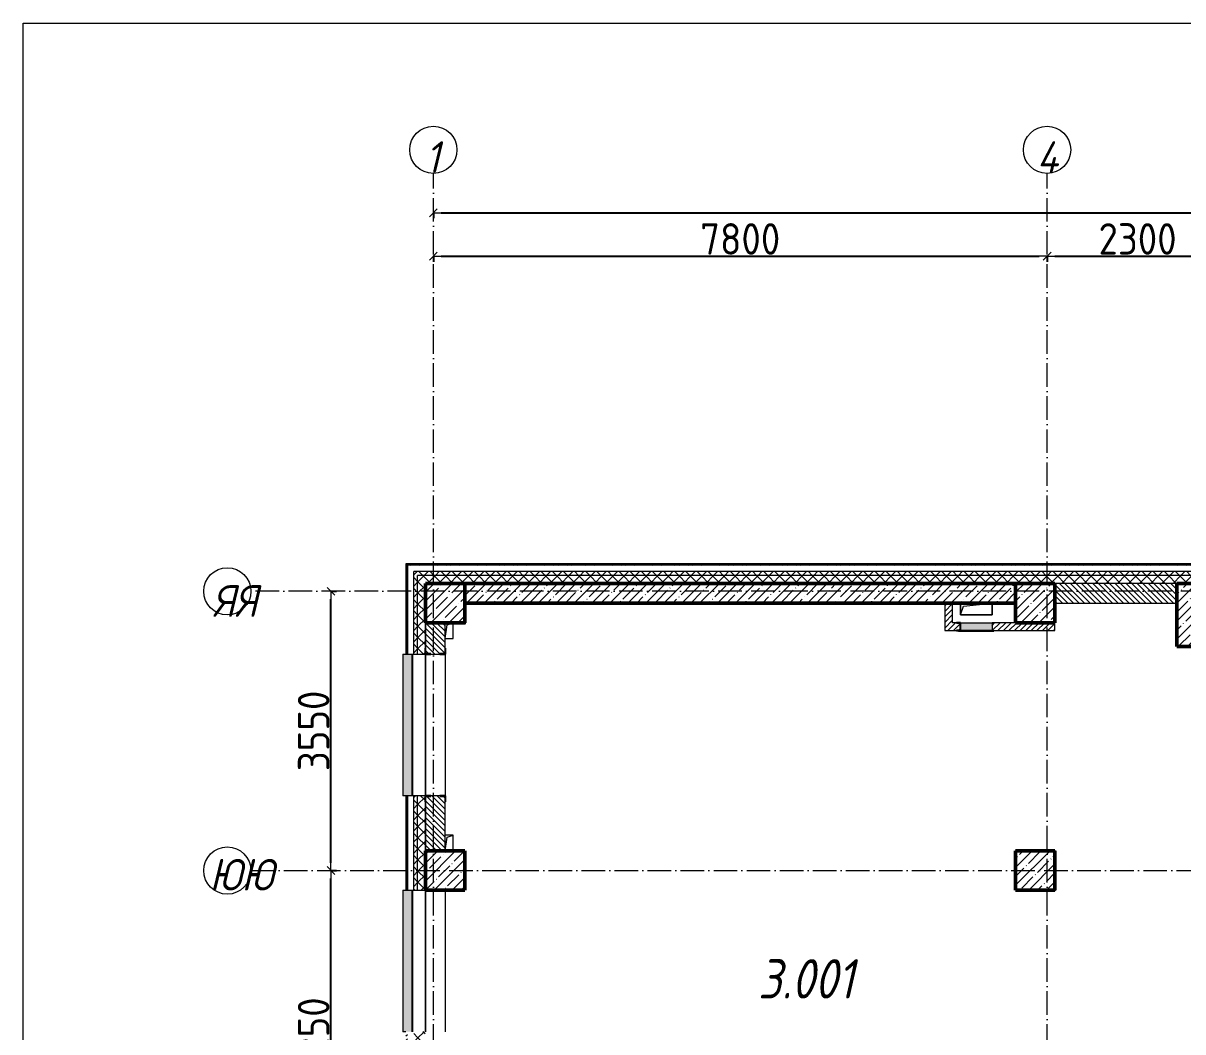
# Model space of a CAD drawing. Header units: millimetres. Extents: x -213536 to 1564669, y -45299 to 942238.
# Drawn here: x 134866 to 149604, y 538997 to 551819 of the extents above; entities that cross this region are included whole.
import ezdxf

# ---------------------------------------------------------------- set-up
doc = ezdxf.new("R2010")
doc.units = ezdxf.units.MM
doc.linetypes.add('50_200_ШТРИХ_1Т_ш5_п1_п1_', pattern=[700, 500, -100, 0, -100])
for name, color, linetype, lineweight in [('3) ЖБ 4м', 3, 'Continuous', 30), ('3.3) Вычитаем ЖБбалки 0.4м -', 31, 'Continuous', 30), ('A-____-____-DIMS', 7, 'Continuous', 9), ('A-FLOR-____-OTLN', 7, 'Continuous', 9), ('A-GENM-____-MCUT', 7, 'Continuous', 25), ('A-GENM-____-OTLN', 7, 'Continuous', 9), ('A-GENM-____-OTLN-1', 7, 'Continuous', 25), ('A-GLAZ-____-OTLN', 7, 'Continuous', 9), ('A-WALL-____-MCUT', 7, 'Continuous', 13), ('A-WALL-____-MCUT-1', 7, 'Continuous', 9), ('A-WALL-____-MCUT-2', 7, 'Continuous', 50), ('A-WALL-____-OTLN', 7, 'Continuous', 9), ('A-WALL-____-PATT-1', 7, 'Continuous', 9), ('A-WALL-FNSH-MCUT-1', 7, 'Continuous', 9), ('S-COLS-____-MCUT', 7, 'Continuous', 50), ('S-COLS-____-OTLN', 7, 'Continuous', 9), ('S-GRID-____-IDEN', 7, 'Continuous', 9), ('S-GRID-____-OTLN-1', 7, '50_200_ШТРИХ_1Т_ш5_п1_п1_', 9), ('Марки помещений', 7, 'Continuous', 9)]:
    doc.layers.add(name, color=color, linetype=linetype, lineweight=lineweight)
doc.layers.add('A-GLAZ-____-OTLN-1', color=7, linetype='Continuous', lineweight=9, true_color=0xc0c0c0)
doc.styles.add('ISOCPEUR_I_2', font='isocpeui.ttf', dxfattribs={"width": 0.85, "height": 2.3})
doc.styles.add('ISOCPEUR_I_9', font='isocpeui.ttf', dxfattribs={"width": 0.9, "height": 250})
doc.styles.add('СПДС', font='isocpeur.ttf', dxfattribs={"width": 0.9})
doc.dimstyles.new('Размера А3', dxfattribs={"dimtxt": 200, "dimasz": 100, "dimexe": 70, "dimexo": 100, "dimgap": 20, "dimtad": 1, "dimdec": 0, "dimrnd": 10, "dimzin": 0, "dimdsep": 46, "dimtxsty": 'СПДС', "dimblk": 'ARROWHEAD_6', "dimcen": 1, "dimclrd": 256, "dimclre": 256, "dimclrt": 256, "dimazin": 0, "dimtfac": 1, "dimtdec": 0, "dimtmove": 2, "dimatfit": 3, "dimfxl": 1, "dimtolj": 1, "dimtzin": 0, "dimarcsym": 0})
pattern_1 = [(45, (142429.06, 459015.94), (-114.04925, 114.04925), []), (45, (142543.1, 459015.94), (-114.04925, 114.04925), [201.612, -40.322, 3.353, -36.97])]
pattern_2 = [(45, (142429.06, 459015.94), (-85.53659, 85.53659), []), (45, (142486.08, 459015.94), (-85.53659, 85.53659), [])]
pattern_3 = [(45, (142429.057, 459015.94), (-35.35534, 35.35534), [])]
pattern_4 = [(45, (142429.06, 459015.94), (-70.71068, 70.71068), []), (135, (142429.06, 459015.94), (-70.71068, -70.71068), [])]
pattern_5 = [(135, (142429.057, 459015.94), (-35.35534, -35.35534), [])]

# ---------------------------------------------------------------- blocks, each defined once
blk = doc.blocks.new('BSC_Колонна _Прямоугольная - 500х500-V28-АР1_План отверстий 3 этажа в осях 1-64_Ю-ЯЯ')
at = {"layer": 'S-COLS-____-OTLN'}
h = blk.add_hatch(dxfattribs=at)
h.set_pattern_fill('FP_35', color=256, style=0, pattern_type=2)
h.set_pattern_definition([(45, (2200, -85431.04), (-114.04925, 114.04925), []), (45, (2314.05, -85431.04), (-114.04925, 114.04925), [201.613, -40.323, 3.353, -36.97])])
h.paths.add_polyline_path([(-250, -250), (250, -250), (250, 250), (-250, 250), (-250, 46)], flags=0)
at = {"layer": 'S-COLS-____-MCUT'}
for p, q in [((250, 250), (-250, 250)), ((-250, 250), (-250, -250)), ((250, -250), (250, 250)), ((-250, -250), (250, -250))]:
    blk.add_line(p, q, dxfattribs=at)
blk = doc.blocks.new('BSC_Колонна _Прямоугольная - 500х500-V53-АР1_План отверстий 3 этажа в осях 1-64_Ю-ЯЯ')
at = {"layer": 'S-COLS-____-OTLN'}
h = blk.add_hatch(dxfattribs=at)
h.set_pattern_fill('FP_61', color=256, style=0, pattern_type=2)
h.set_pattern_definition([(45, (2200, -82031.04), (-114.04925, 114.04925), []), (45, (2314.05, -82031.04), (-114.04925, 114.04925), [201.613, -40.323, 3.353, -36.97])])
h.paths.add_polyline_path([(-250, -250), (250, -250), (250, 250), (-250, 250)], flags=0)
at = {"layer": 'S-COLS-____-MCUT'}
for p, q in [((250, 250), (-250, 250)), ((-250, 250), (-250, -250)), ((250, -250), (250, 250)), ((-250, -250), (250, -250))]:
    blk.add_line(p, q, dxfattribs=at)
blk = doc.blocks.new('BSC_Колонна _Прямоугольная - 500х500-V57-АР1_План отверстий 3 этажа в осях 1-64_Ю-ЯЯ')
at = {"layer": 'S-COLS-____-OTLN'}
h = blk.add_hatch(dxfattribs=at)
h.set_pattern_fill('FP_65', color=256, style=0, pattern_type=2)
h.set_pattern_definition([(45, (-5300, -82031.04), (-114.04925, 114.04925), []), (45, (-5185.95, -82031.04), (-114.04925, 114.04925), [201.613, -40.323, 3.353, -36.97])])
h.paths.add_polyline_path([(-250, -250), (250, -250), (250, 250), (-250, 250)], flags=0)
at = {"layer": 'S-COLS-____-MCUT'}
for p, q in [((250, 250), (-250, 250)), ((-250, 250), (-250, -250)), ((250, -250), (250, 250)), ((-250, -250), (250, -250))]:
    blk.add_line(p, q, dxfattribs=at)
blk = doc.blocks.new('BSC_Колонна _Прямоугольная - 500х800-V91-АР1_План отверстий 3 этажа в осях 1-64_Ю-ЯЯ')
at = {"layer": 'S-COLS-____-OTLN'}
h = blk.add_hatch(dxfattribs=at)
h.set_pattern_fill('FP_96', color=256, style=0, pattern_type=2)
h.set_pattern_definition([(45, (-7350, -85281.04), (-114.04925, 114.04925), []), (45, (-7235.95, -85281.04), (-114.04925, 114.04925), [201.613, -40.323, 3.353, -36.97])])
h.paths.add_polyline_path([(-250, -400), (250, -400), (250, 400), (-250, 400)], flags=0)
at = {"layer": 'S-COLS-____-MCUT'}
for p, q in [((250, 400), (-250, 400)), ((-250, 400), (-250, -400)), ((250, -400), (250, 400)), ((-250, -400), (250, -400))]:
    blk.add_line(p, q, dxfattribs=at)
blk = doc.blocks.new('Фахверк_СКБ_Уголок - 250_2700-27497298-АР1_План отверстий 3 этажа в осях 1-64_Ю-ЯЯ')
at = {"layer": 'A-GENM-____-MCUT'}
for p, q in [((200, 181), (125, 181)), ((125, 181), (125, 106)), ((131, 106), (131, 175)), ((131, 175), (200, 175)), ((200, 175), (200, 181)), ((125, 106), (131, 106)), ((131, -6), (125, -6)), ((125, -6), (125, -81)), ((125, -81), (200, -81)), ((131, -75), (131, -6)), ((200, -75), (131, -75)), ((200, -81), (200, -75))]:
    blk.add_line(p, q, dxfattribs=at)
blk = doc.blocks.new('AR_Отверстие Ниша - Лючок-32405342-АР1_План отверстий 3 этажа в осях 1-64_Ю-ЯЯ')
at = {"layer": 'A-GLAZ-____-OTLN'}
blk.add_hatch(color=256, dxfattribs=at).paths.add_polyline_path([(-200, 50), (-200, -50), (200, -50), (200, 50)], flags=0)
for p, q in [((-200, 50), (200, 50)), ((-200, -50), (-200, 50)), ((200, -50), (-200, -50))]:
    blk.add_line(p, q, dxfattribs=at)
blk = doc.blocks.new('Л_Общий_Лючок - Лючок-29759355-АР1_План отверстий 3 этажа в осях 1-64_Ю-ЯЯ')
at = {"layer": 'A-GLAZ-____-OTLN-1'}
blk.add_hatch(color=256, dxfattribs=at).paths.add_polyline_path([(-3, -6), (424, -6), (424, 0), (-24, 0), (-24, -6)], flags=0)
at = {"layer": 'A-GLAZ-____-OTLN'}
for p, q in [((-24, 0), (-24, -6)), ((424, 0), (424, -6)), ((-24, -6), (424, -6))]:
    blk.add_line(p, q, dxfattribs=at)
blk = doc.blocks.new('154_Фахверк_СКБ_Швеллер - Тип_100_3960-28331862-АР1_План отверстий 3 этажа в осях 1-64_Ю-ЯЯ')
at = {"layer": 'A-GENM-____-MCUT'}
for p, q in [((175, 50), (125, 50)), ((125, 50), (125, -50)), ((128, 47), (175, 47)), ((128, -47), (128, 47)), ((175, 47), (175, 50)), ((125, -50), (175, -50)), ((175, -47), (128, -47)), ((175, -50), (175, -47))]:
    blk.add_line(p, q, dxfattribs=at)
blk = doc.blocks.new('AR_Отверстие прямоугольное _в плите_ - AR_Отверстие прямоугольное _в плите_-30459225-АР1_План отверстий 3 этажа в осях 1-64_Ю-ЯЯ')
at = {"layer": 'A-GENM-____-OTLN'}
for p, q in [((-200, 75), (-200, -75)), ((-200, -75), (-163, 37)), ((-163, 37), (200, 75)), ((200, -75), (200, 75)), ((-200, -75), (200, -75))]:
    blk.add_line(p, q, dxfattribs=at)
blk = doc.blocks.new('AR_Отверстие прямоугольное _в плите_ - AR_Отверстие прямоугольное _в плите_-V177-АР1_План отверстий 3 этажа в осях 1-64_Ю-ЯЯ')
at = {"layer": 'A-GENM-____-OTLN'}
for p, q in [((-50, -100), (-25, 75)), ((-25, 75), (50, 100)), ((50, -100), (50, 100)), ((-50, -100), (50, -100))]:
    blk.add_line(p, q, dxfattribs=at)
blk = doc.blocks.new('AR_Отверстие прямоугольное _в плите_ - AR_Отверстие прямоугольное _в плите_-V179-АР1_План отверстий 3 этажа в осях 1-64_Ю-ЯЯ')
at = {"layer": 'A-GENM-____-OTLN'}
for p, q in [((50, 100), (-50, 100)), ((-50, -100), (-25, 75)), ((-25, 75), (50, 100)), ((50, -100), (50, 100))]:
    blk.add_line(p, q, dxfattribs=at)
blk = doc.blocks.new('Отлив_СКБ - Отлив витража_120_НВФ-31885689-АР1_План отверстий 3 этажа в осях 1-64_Ю-ЯЯ')
at = {"layer": 'A-GLAZ-____-OTLN-1'}
for points in [[(1800, 2), (1800, 120), (0, 120), (0, 2), (737, 2)], [(1800, 0), (1800, 2), (0, 2), (0, 0), (737, 0)]]:
    blk.add_hatch(color=256, dxfattribs=at).paths.add_polyline_path(points, flags=0)
at = {"layer": 'A-GLAZ-____-OTLN'}
for p, q in [((0, 83), (0, 120)), ((1800, 120), (0, 120)), ((0, 2), (1800, 2)), ((1800, 120), (1800, 83)), ((1800, 0), (0, 0))]:
    blk.add_line(p, q, dxfattribs=at)
blk = doc.blocks.new('Ось сетки - Круг_Ø6_00__ISO-2_5_0_9K_-25732049-АР1_План отверстий 3 этажа в осях 1-64_Ю-ЯЯ')
at = {"layer": 'S-GRID-____-IDEN'}
blk.add_circle((0, 0), 3, dxfattribs=at)
blk = doc.blocks.new('ARROWHEAD_6')
at = {"color": 0, "linetype": 'Continuous'}
for p, q in [((0, 0), (-1, 0)), ((-0.5, -0.5), (0.5, 0.5))]:
    blk.add_line(p, q, dxfattribs=at)
blk = doc.blocks.new('*D2901')
at = {"layer": 'A-____-____-DIMS', "lineweight": -2, "transparency": 16777216}
for p, q in [((140079, 548862), (140079, 548786)), ((140179, 548856), (147779, 548856)), ((147879, 548862), (147879, 548786))]:
    blk.add_line(p, q, dxfattribs=at)
at = {"layer": 'Defpoints', "color": 0, "lineweight": 50, "transparency": 16777216}
for p in [(140079, 548962), (147879, 548962), (147879, 548856)]:
    blk.add_point(p, dxfattribs=at)
at = {"layer": 'A-____-____-DIMS', "lineweight": -2, "transparency": 16777216, "xscale": 100, "yscale": 100, "zscale": 100, "rotation": 180}
blk.add_blockref('ARROWHEAD_6', (140079, 548856), dxfattribs=at)
at = {"layer": 'A-____-____-DIMS', "lineweight": -2, "transparency": 16777216, "xscale": 100, "yscale": 100, "zscale": 100}
blk.add_blockref('ARROWHEAD_6', (147879, 548856), dxfattribs=at)
at = {"layer": 'A-____-____-DIMS', "transparency": 16777216, "insert": (143979, 549076), "char_height": 400, "attachment_point": 5, "style": 'СПДС'}
blk.add_mtext('\\A1;7800', dxfattribs=at)
blk = doc.blocks.new('*D2902')
at = {"layer": 'A-____-____-DIMS', "lineweight": -2, "transparency": 16777216}
for p, q in [((147879, 548862), (147879, 548786)), ((147979, 548856), (150079, 548856)), ((150179, 548862), (150179, 548786))]:
    blk.add_line(p, q, dxfattribs=at)
at = {"layer": 'Defpoints', "color": 0, "lineweight": 50, "transparency": 16777216}
for p in [(147879, 548962), (150179, 548962), (150179, 548856)]:
    blk.add_point(p, dxfattribs=at)
at = {"layer": 'A-____-____-DIMS', "lineweight": -2, "transparency": 16777216, "xscale": 100, "yscale": 100, "zscale": 100, "rotation": 180}
blk.add_blockref('ARROWHEAD_6', (147879, 548856), dxfattribs=at)
at = {"layer": 'A-____-____-DIMS', "lineweight": -2, "transparency": 16777216, "xscale": 100, "yscale": 100, "zscale": 100}
blk.add_blockref('ARROWHEAD_6', (150179, 548856), dxfattribs=at)
at = {"layer": 'A-____-____-DIMS', "transparency": 16777216, "insert": (149029, 549076), "char_height": 400, "attachment_point": 5, "style": 'СПДС'}
blk.add_mtext('\\A1;2300', dxfattribs=at)
blk = doc.blocks.new('*D2940')
at = {"layer": 'A-____-____-DIMS', "lineweight": -2, "transparency": 16777216}
for p, q in [((140079, 549415), (140079, 549339)), ((140179, 549409), (191048, 549409)), ((243479, 549409), (192456, 549409)), ((243579, 549415), (243579, 549339))]:
    blk.add_line(p, q, dxfattribs=at)
at = {"layer": 'Defpoints', "color": 0, "lineweight": 50, "transparency": 16777216}
for p in [(140079, 549515), (243579, 549515), (243579, 549409)]:
    blk.add_point(p, dxfattribs=at)
at = {"layer": 'A-____-____-DIMS', "lineweight": -2, "transparency": 16777216, "xscale": 100, "yscale": 100, "zscale": 100, "rotation": 180}
blk.add_blockref('ARROWHEAD_6', (140079, 549409), dxfattribs=at)
at = {"layer": 'A-____-____-DIMS', "lineweight": -2, "transparency": 16777216, "xscale": 100, "yscale": 100, "zscale": 100}
blk.add_blockref('ARROWHEAD_6', (243579, 549409), dxfattribs=at)
at = {"layer": 'A-____-____-DIMS', "transparency": 16777216, "insert": (191068, 549835), "char_height": 400, "attachment_point": 1, "line_spacing_factor": 1.149209, "style": 'СПДС'}
blk.add_mtext('\\A1;103500', dxfattribs=at)
blk = doc.blocks.new('*D2842')
at = {"layer": 'A-____-____-DIMS', "lineweight": -2, "transparency": 16777216}
for p, q in [((138772, 541047), (138848, 541047)), ((138778, 536897), (138778, 540947)), ((138772, 536797), (138848, 536797))]:
    blk.add_line(p, q, dxfattribs=at)
at = {"layer": 'Defpoints', "color": 0, "lineweight": 50, "transparency": 16777216}
for p in [(138672, 541047), (138778, 541047), (138672, 536797)]:
    blk.add_point(p, dxfattribs=at)
at = {"layer": 'A-____-____-DIMS', "lineweight": -2, "transparency": 16777216, "xscale": 100, "yscale": 100, "zscale": 100}
for p, rotation in [((138778, 541047), 90), ((138778, 536797), 270)]:
    blk.add_blockref('ARROWHEAD_6', p, dxfattribs=dict(at, rotation=rotation))
at = {"layer": 'A-____-____-DIMS', "transparency": 16777216, "insert": (138558, 538922), "char_height": 400, "attachment_point": 5, "rotation": 90, "style": 'СПДС'}
blk.add_mtext('\\A1;4250', dxfattribs=at)
blk = doc.blocks.new('*D2843')
at = {"layer": 'A-____-____-DIMS', "lineweight": -2, "transparency": 16777216}
for p, q in [((138772, 544597), (138848, 544597)), ((138778, 541147), (138778, 544497)), ((138772, 541047), (138848, 541047))]:
    blk.add_line(p, q, dxfattribs=at)
at = {"layer": 'Defpoints', "color": 0, "lineweight": 50, "transparency": 16777216}
for p in [(138672, 544597), (138778, 544597), (138672, 541047)]:
    blk.add_point(p, dxfattribs=at)
at = {"layer": 'A-____-____-DIMS', "lineweight": -2, "transparency": 16777216, "xscale": 100, "yscale": 100, "zscale": 100}
for p, rotation in [((138778, 544597), 90), ((138778, 541047), 270)]:
    blk.add_blockref('ARROWHEAD_6', p, dxfattribs=dict(at, rotation=rotation))
at = {"layer": 'A-____-____-DIMS', "transparency": 16777216, "insert": (138558, 542822), "char_height": 400, "attachment_point": 5, "rotation": 90, "style": 'СПДС'}
blk.add_mtext('\\A1;3550', dxfattribs=at)

msp = doc.modelspace()

# ---------------------------------------------------------------- hatches: boundary and pattern name
at = {"layer": 'A-WALL-____-PATT-1'}
h = msp.add_hatch(dxfattribs=at)
h.set_pattern_fill('FP_6', color=256, style=0, pattern_type=2)
h.set_pattern_definition(pattern_2)
h.paths.add_polyline_path([(139729.1, 531877), (139749.1, 531877), (139749.1, 532997), (139729.1, 532997), (139729.1, 532384.2)], flags=0)
h.paths.add_polyline_path([(139749.1, 534797), (139749.1, 535997), (139729.1, 535997), (139729.1, 534797)], flags=0)
h.paths.add_polyline_path([(139749.1, 537797), (139749.1, 538997), (139729.1, 538997), (139729.1, 537797)], flags=0)
h.paths.add_polyline_path([(139729.1, 540797), (139749.1, 540797), (139749.1, 541997), (139729.1, 541997)], flags=0)
h.paths.add_polyline_path([(139729.1, 543797), (139749.1, 543797), (139749.1, 544947), (139729.1, 544947)], flags=0)
h = msp.add_hatch(dxfattribs=at)
h.set_pattern_fill('FP_6', color=256, style=0, pattern_type=2)
h.set_pattern_definition(pattern_2)
h.paths.add_polyline_path([(166298.1, 544927), (166298.1, 544947), (166279.1, 544947), (166279.1, 544927)], flags=0)
h.paths.add_polyline_path([(166129.1, 544927), (166129.1, 544947), (162559.1, 544947), (162559.1, 544927), (163624.6, 544927)], flags=0)
h.paths.add_polyline_path([(153059.1, 544927), (153059.1, 544947), (139749.1, 544947), (139749.1, 544927), (149484.9, 544927)], flags=0)
h = msp.add_hatch(dxfattribs=at)
h.set_pattern_fill('FP_4', color=256, style=0, pattern_type=2)
h.set_pattern_definition(pattern_4)
h.paths.add_polyline_path([(139879.1, 532047), (139879.1, 532997), (139829.1, 532997), (139829.1, 532047)], flags=0)
h.paths.add_polyline_path([(139879.1, 534797), (139879.1, 535997), (139829.1, 535997), (139829.1, 534797)], flags=0)
h.paths.add_polyline_path([(139829.1, 537797), (139879.1, 537797), (139879.1, 538997), (139829.1, 538997), (139829.1, 538842.2)], flags=0)
h.paths.add_polyline_path([(139879.1, 540797), (139879.1, 541997), (139829.1, 541997), (139829.1, 540797)], flags=0)
h.paths.add_polyline_path([(139829.1, 543797), (139879.1, 543797), (139879.1, 544847), (139829.1, 544847), (139829.1, 544492.9)], flags=0)
h = msp.add_hatch(dxfattribs=at)
h.set_pattern_fill('FP_4', color=256, style=0, pattern_type=2)
h.set_pattern_definition(pattern_4)
h.paths.add_polyline_path([(163624.6, 544797), (166279.1, 544797), (166279.1, 544847), (162559.1, 544847), (162559.1, 544797)], flags=0)
h.paths.add_polyline_path([(153059.1, 544797), (153059.1, 544847), (139879.1, 544847), (139879.1, 544797), (149484.9, 544797)], flags=0)
h = msp.add_hatch(dxfattribs=at)
h.set_pattern_fill('FP_4', color=256, style=0, pattern_type=2)
h.set_pattern_definition(pattern_4)
h.paths.add_polyline_path([(139979.1, 532047), (139979.1, 532922), (139973.1, 532922), (139973.1, 532997), (139879.1, 532997), (139879.1, 532047)], flags=0)
h.paths.add_polyline_path([(139973.1, 534797), (139973.1, 534872), (139979.1, 534872), (139979.1, 535922), (139973.1, 535922), (139973.1, 535997), (139879.1, 535997), (139879.1, 534797)], flags=0)
h.paths.add_polyline_path([(139973.1, 537797), (139973.1, 537872), (139979.1, 537872), (139979.1, 538922), (139973.1, 538922), (139973.1, 538997), (139879.1, 538997), (139879.1, 537797)], flags=0)
h.paths.add_polyline_path([(139879.1, 540797), (139979.1, 540797), (139979.1, 541922), (139973.1, 541922), (139973.1, 541997), (139879.1, 541997), (139879.1, 541297)], flags=0)
h.paths.add_polyline_path([(139973.1, 543797), (139973.1, 543872), (139979.1, 543872), (139979.1, 544797), (139879.1, 544797), (139879.1, 543797)], flags=0)
h = msp.add_hatch(dxfattribs=at)
h.set_pattern_fill('FP_4', color=256, style=0, pattern_type=2)
h.set_pattern_definition(pattern_4)
h.paths.add_polyline_path([(166279.1, 544697), (166279.1, 544797), (162559.1, 544797), (162559.1, 544703), (162634.1, 544703), (162634.1, 544697), (163624.6, 544697)], flags=0)
h.paths.add_polyline_path([(152984.1, 544697), (152984.1, 544703), (153059.1, 544703), (153059.1, 544797), (139979.1, 544797), (139979.1, 544697), (152329.1, 544697)], flags=0)
h = msp.add_hatch(dxfattribs=at)
h.set_pattern_fill('FP_12', color=256, style=0, pattern_type=2)
h.set_pattern_definition(pattern_1)
h.paths.add_polyline_path([(147479.1, 544447), (147479.1, 544697), (140479.1, 544697), (140479.1, 544447), (142415, 544447)], flags=0)
h = msp.add_hatch(dxfattribs=at)
h.set_pattern_fill('FP_9', color=256, style=0, pattern_type=2)
h.set_pattern_definition(pattern_5)
h.paths.add_polyline_path([(147979.1, 544447), (149529.1, 544447), (149529.1, 544697), (147979.1, 544697)], flags=0)
h = msp.add_hatch(dxfattribs=at)
h.set_pattern_fill('FP_8', color=256, style=0, pattern_type=2)
h.set_pattern_definition(pattern_3)
h.paths.add_polyline_path([(146679.1, 544097), (146679.1, 544447), (146579.1, 544447), (146579.1, 544097)], flags=0)
h = msp.add_hatch(dxfattribs=at)
h.set_pattern_fill('FP_9', color=256, style=0, pattern_type=2)
h.set_pattern_definition(pattern_5)
h.paths.add_polyline_path([(139979.1, 541297), (140229.1, 541297), (140229.1, 541991), (140160.1, 541991), (140160.1, 541997), (140048.1, 541997), (140048.1, 541991), (139979.1, 541991), (139979.1, 541741)], flags=0)
h.paths.add_polyline_path([(140160.1, 543797), (140160.1, 543803), (140229.1, 543803), (140229.1, 544197), (139979.1, 544197), (139979.1, 543803), (140048.1, 543803), (140048.1, 543797)], flags=0)
h = msp.add_hatch(dxfattribs=at)
h.set_pattern_fill('FP_8', color=256, style=0, pattern_type=2)
h.set_pattern_definition(pattern_3)
h.paths.add_polyline_path([(146729.1, 544097), (146729.1, 544100), (146776.1, 544100), (146776.1, 544194), (146729.1, 544194), (146729.1, 544197), (146679.1, 544197), (146679.1, 544097)], flags=0)
h.paths.add_polyline_path([(147979.1, 544097), (147979.1, 544197), (147179.1, 544197), (147179.1, 544097)], flags=0)
at = {"layer": 'S-COLS-____-OTLN'}
h = msp.add_hatch(dxfattribs=at)
h.set_pattern_fill('FP_12', color=256, style=0, pattern_type=2)
h.set_pattern_definition(pattern_1)
h.paths.add_polyline_path([(147979.1, 544197), (147979.1, 544697), (147479.1, 544697), (147479.1, 544197)], flags=0)

# ---------------------------------------------------------------- linework, layer by layer
at = {"color": 1, "lineweight": 0}
msp.add_lwpolyline([(134866.3, 551818.7), (248102.3, 551818.7), (248102.3, 452990.7), (134866.3, 452990.7)], close=True, dxfattribs=at)
at = {"layer": '3) ЖБ 4м'}
msp.add_lwpolyline([(140479.1, 544180.2), (140479.1, 544447), (146579.1, 544447)], dxfattribs=at)
at = {"layer": '3.3) Вычитаем ЖБбалки 0.4м -'}
msp.add_lwpolyline([(147479.1, 540797), (147979.1, 540797), (147979.1, 541297), (147479.1, 541297)], close=True, dxfattribs=at)
at = {"layer": 'A-FLOR-____-OTLN'}
for p, q in [((146779.1, 544297), (146779.1, 544447)), ((147179.1, 544447), (147179.1, 544297)), ((147179.1, 544297), (146779.1, 544297))]:
    msp.add_line(p, q, dxfattribs=at)
at = {"layer": 'A-WALL-____-MCUT'}
for p, q in [((153059.1, 544927), (139749.1, 544927)), ((139749.1, 544927), (139749.1, 543797)), ((139749.1, 543797), (139749.1, 544927)), ((149529.1, 544697), (147479.1, 544697)), ((147979.1, 544697), (147979.1, 544447)), ((147979.1, 544447), (149529.1, 544447)), ((140229.1, 543872), (140229.1, 544197)), ((139749.1, 543797), (139973.1, 543797)), ((140048.1, 543797), (140160.1, 543797)), ((139973.1, 541997), (139749.1, 541997)), ((139749.1, 541997), (139749.1, 540797)), ((139749.1, 540797), (139749.1, 541997)), ((140160.1, 541997), (140048.1, 541997)), ((140229.1, 541297), (140229.1, 541922)), ((139749.1, 540797), (139979.1, 540797))]:
    msp.add_line(p, q, dxfattribs=at)
at = {"layer": 'A-WALL-____-MCUT-1'}
for p, q in [((153059.1, 544847), (139829.1, 544847)), ((139829.1, 543797), (139829.1, 544847)), ((153059.1, 544797), (139879.1, 544797)), ((139879.1, 543797), (139879.1, 544797)), ((139979.1, 544197), (139979.1, 543872)), ((139979.1, 543872), (139979.1, 544197)), ((139829.1, 540797), (139829.1, 541997)), ((139879.1, 540797), (139879.1, 541997)), ((139979.1, 541922), (139979.1, 541297)), ((139979.1, 541297), (139979.1, 541922))]:
    msp.add_line(p, q, dxfattribs=at)
at = {"layer": 'A-WALL-____-MCUT-2'}
for p, q in [((147479.1, 544697), (140479.1, 544697)), ((147479.1, 544447), (147479.1, 544697)), ((140479.1, 544447), (147479.1, 544447))]:
    msp.add_line(p, q, dxfattribs=at)
at = {"layer": 'A-WALL-____-OTLN'}
for p, q in [((139979.1, 541997), (139979.1, 543797)), ((139979.1, 543797), (139979.1, 541997)), ((140229.1, 543797), (140229.1, 541997)), ((139979.1, 538997), (139979.1, 540797)), ((139979.1, 540797), (139979.1, 538997)), ((140229.1, 540797), (140229.1, 538997))]:
    msp.add_line(p, q, dxfattribs=at)
at = {"layer": 'A-WALL-FNSH-MCUT-1'}
for p, q in [((153059.1, 544947), (139729.1, 544947)), ((139729.1, 544947), (139729.1, 543797)), ((146579.1, 544447), (146579.1, 544097)), ((146679.1, 544197), (146679.1, 544447)), ((146729.1, 544197), (146679.1, 544197)), ((147979.1, 544197), (147179.1, 544197)), ((147979.1, 544097), (147979.1, 544197)), ((146579.1, 544097), (146729.1, 544097)), ((147179.1, 544097), (147979.1, 544097)), ((139729.1, 543797), (139749.1, 543797)), ((139729.1, 541997), (139729.1, 540797)), ((139749.1, 541997), (139729.1, 541997)), ((139729.1, 540797), (139749.1, 540797))]:
    msp.add_line(p, q, dxfattribs=at)
at = {"layer": 'S-COLS-____-MCUT'}
for p, q in [((147979.1, 544697), (147479.1, 544697)), ((147479.1, 544697), (147479.1, 544197)), ((147979.1, 544197), (147979.1, 544697)), ((147479.1, 544197), (147979.1, 544197))]:
    msp.add_line(p, q, dxfattribs=at)
at = {"layer": 'S-GRID-____-OTLN-1', "color": 251, "ltscale": 0.6, "true_color": 0x636466}
for p, q in [((140079.1, 511907.5), (140079.1, 549908.8)), ((147879.1, 511907.5), (147879.1, 549908.8)), ((246503.5, 544597), (137760.3, 544597)), ((137760.3, 541047), (246503.5, 541047))]:
    msp.add_line(p, q, dxfattribs=at)

# ---------------------------------------------------------------- block references
at = {"layer": 'A-GENM-____-OTLN'}
for name, p in [('AR_Отверстие прямоугольное _в плите_ - AR_Отверстие прямоугольное _в плите_-30459225-АР1_План отверстий 3 этажа в осях 1-64_Ю-ЯЯ', (146979.1, 544372)), ('AR_Отверстие прямоугольное _в плите_ - AR_Отверстие прямоугольное _в плите_-V177-АР1_План отверстий 3 этажа в осях 1-64_Ю-ЯЯ', (140279.1, 544097)), ('AR_Отверстие прямоугольное _в плите_ - AR_Отверстие прямоугольное _в плите_-V179-АР1_План отверстий 3 этажа в осях 1-64_Ю-ЯЯ', (140279.1, 541397))]:
    msp.add_blockref(name, p, dxfattribs=at)
at = {"layer": 'A-GENM-____-OTLN-1'}
for name, p, rotation in [('154_Фахверк_СКБ_Швеллер - Тип_100_3960-28331862-АР1_План отверстий 3 этажа в осях 1-64_Ю-ЯЯ', (146904.1, 544147), 180), ('Фахверк_СКБ_Уголок - 250_2700-27497298-АР1_План отверстий 3 этажа в осях 1-64_Ю-ЯЯ', (140154.1, 543672), 89.99999999999991), ('Фахверк_СКБ_Уголок - 250_2700-27497298-АР1_План отверстий 3 этажа в осях 1-64_Ю-ЯЯ', (140054.1, 542122), 269.9999999999999)]:
    msp.add_blockref(name, p, dxfattribs=dict(at, rotation=rotation))
at = {"layer": 'A-GLAZ-____-OTLN'}
for name, p, rotation in [('AR_Отверстие Ниша - Лючок-32405342-АР1_План отверстий 3 этажа в осях 1-64_Ю-ЯЯ', (146979.1, 544147), 180), ('Отлив_СКБ - Отлив витража_120_НВФ-31885689-АР1_План отверстий 3 этажа в осях 1-64_Ю-ЯЯ', (139812.1, 541997), 90), ('Отлив_СКБ - Отлив витража_120_НВФ-31885689-АР1_План отверстий 3 этажа в осях 1-64_Ю-ЯЯ', (139812.1, 538997), 90)]:
    msp.add_blockref(name, p, dxfattribs=dict(at, rotation=rotation))
msp.add_blockref('Л_Общий_Лючок - Лючок-29759355-АР1_План отверстий 3 этажа в осях 1-64_Ю-ЯЯ', (146779.1, 544097), dxfattribs=at)
at = {"layer": 'S-COLS-____-OTLN'}
for name, p in [('BSC_Колонна _Прямоугольная - 500х500-V28-АР1_План отверстий 3 этажа в осях 1-64_Ю-ЯЯ', (140229.1, 544447)), ('BSC_Колонна _Прямоугольная - 500х800-V91-АР1_План отверстий 3 этажа в осях 1-64_Ю-ЯЯ', (149779.1, 544297)), ('BSC_Колонна _Прямоугольная - 500х500-V53-АР1_План отверстий 3 этажа в осях 1-64_Ю-ЯЯ', (140229.1, 541047)), ('BSC_Колонна _Прямоугольная - 500х500-V57-АР1_План отверстий 3 этажа в осях 1-64_Ю-ЯЯ', (147729.1, 541047))]:
    msp.add_blockref(name, p, dxfattribs=at)
at = {"layer": 'S-GRID-____-IDEN', "xscale": 99.99999999999993, "yscale": 99.99999999999993, "zscale": 99.99999999999993}
for p in [(140079.1, 550208.8), (147879.1, 550208.8)]:
    msp.add_blockref('Ось сетки - Круг_Ø6_00__ISO-2_5_0_9K_-25732049-АР1_План отверстий 3 этажа в осях 1-64_Ю-ЯЯ', p, dxfattribs=at)
for p, rotation in [((137460.3, 544597), 89.9999999999998), ((137460.3, 541047), 269.9999999999995)]:
    msp.add_blockref('Ось сетки - Круг_Ø6_00__ISO-2_5_0_9K_-25732049-АР1_План отверстий 3 этажа в осях 1-64_Ю-ЯЯ', p, dxfattribs=dict(at, rotation=rotation))

# ---------------------------------------------------------------- texts
at = {"layer": 'S-GRID-____-IDEN', "char_height": 400, "attachment_point": 1, "style": 'ISOCPEUR_I_9'}
for s, insert, width in [('\\fISOCPEUR|b0|i1|c204|p34|;\\W.9;1', (139981.2, 550317.6), 144.304), ('\\fISOCPEUR|b0|i1|c204|p34|;\\W.9;4', (147748.4, 550317.6), 223.671), ('ЯЯ', (137275.2, 544673.1), 447.342), ('ЮЮ', (137234.5, 541193.6), 533.924)]:
    msp.add_mtext(s, dxfattribs=dict(at, insert=insert, width=width))
at = {"layer": 'Марки помещений', "insert": (144206.6, 539920.6), "char_height": 500, "width": 737.552, "attachment_point": 1, "style": 'ISOCPEUR_I_2'}
msp.add_mtext('3.001', dxfattribs=at)

# ---------------------------------------------------------------- dimensions: what is measured, and where the dimension line sits
at = {"layer": 'A-____-____-DIMS'}
dim = msp.add_linear_dim(base=(243579.1, 549408.6), p1=(140079.1, 549514.7), p2=(243579.1, 549514.7), dimstyle='Размера А3', override={"dimtxt": 400}, dxfattribs=at)
dim.commit()
dim.dimension.update_dxf_attribs({"geometry": '*D2940', "text_midpoint": (191751.9, 549568.6), "dimtype": 160})
for base, p1, p2, picture, middle in [((147879.1, 548856.4), (140079.1, 548962.5), (147879.1, 548962.5), '*D2901', (143979.1, 549076.4)), ((150179.1, 548856.4), (147879.1, 548962.5), (150179.1, 548962.5), '*D2902', (149029.1, 549076.4))]:
    dim = msp.add_linear_dim(base=base, p1=p1, p2=p2, dimstyle='Размера А3', override={"dimtxt": 400}, dxfattribs=at)
    dim.commit()
    dim.dimension.update_dxf_attribs({"geometry": picture, "text_midpoint": middle})
for base, p1, p2, picture, middle in [((138777.7, 544597), (138671.6, 541047), (138671.6, 544597), '*D2843', (138557.7, 542822)), ((138777.7, 541047), (138671.6, 536797), (138671.6, 541047), '*D2842', (138557.7, 538922))]:
    dim = msp.add_linear_dim(base=base, p1=p1, p2=p2, angle=90, dimstyle='Размера А3', override={"dimtxt": 400}, dxfattribs=at)
    dim.commit()
    dim.dimension.update_dxf_attribs({"geometry": picture, "text_midpoint": middle})

doc.saveas('drawing.dxf')
